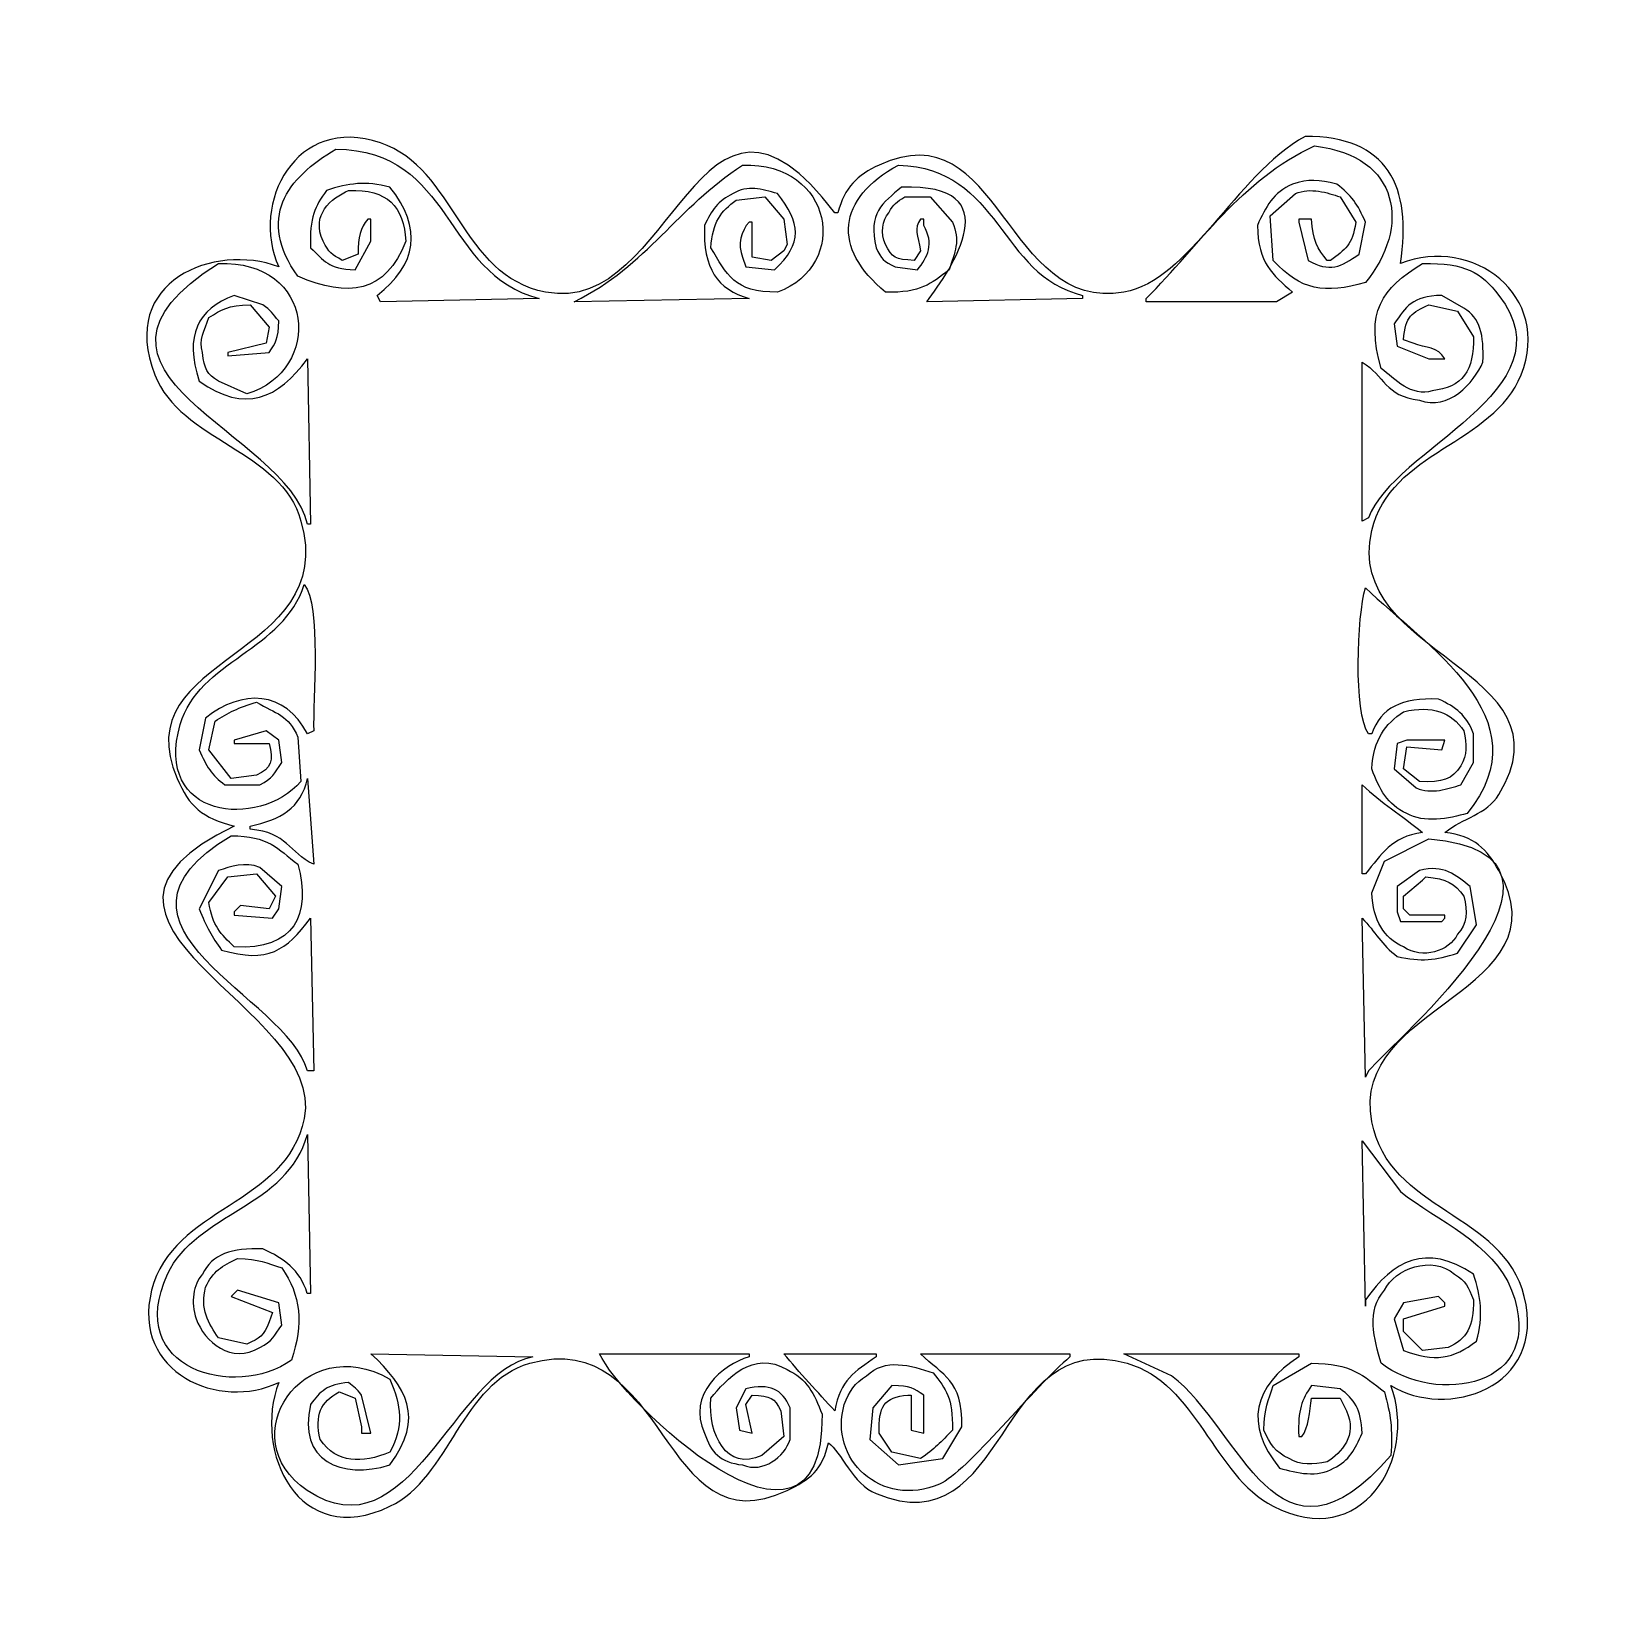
# Model space of a CAD drawing. Header units: centimetres. Extents: x -8.3 to 8, y -7.9 to 8.2.
import ezdxf

# ---------------------------------------------------------------- set-up
doc = ezdxf.new("R2010")
doc.units = ezdxf.units.CM
doc.header["$MEASUREMENT"] = 0
doc.layers.add('Camada 1', color=7, linetype='Continuous')

msp = doc.modelspace()

# ---------------------------------------------------------------- linework, layer by layer
at = {"layer": 'Camada 1'}
msp.add_open_spline([(4.80041, 7.09114), (5.64594, 7.09791), (5.90563, 6.57367), (5.77897, 5.78643), (5.77897, 5.78643), (6.52322, 6.08218), (7.34295, 5.45295), (7.01852, 4.64481), (7.01852, 4.64481), (6.73155, 3.93001), (5.6765, 3.86455), (5.48544, 3.04659), (5.48544, 3.04659), (5.18273, 1.75069), (7.5756, 1.62766), (6.79018, 0.33929), (6.79018, 0.33929), (6.6613, 0.12794), (6.42291, 0.09937), (6.23567, -0.05208), (6.23567, -0.05208), (6.54185, -0.08904), (6.668, -0.22398), (6.79018, -0.4435), (6.79018, -0.4435), (7.49019, -1.70138), (5.25142, -1.80306), (5.48544, -3.0203), (5.48544, -3.0203), (5.66271, -3.94251), (6.83775, -3.95462), (7.05116, -4.81425), (7.05116, -4.81425), (7.28598, -5.7599), (6.24947, -6.08012), (5.68112, -5.72759), (5.68112, -5.72759), (5.96346, -6.48631), (5.37616, -7.43413), (4.47425, -6.96708), (4.47425, -6.96708), (3.85227, -6.645), (3.69518, -5.70682), (2.97372, -5.4993), (2.97372, -5.4993), (1.62149, -5.11026), (1.76074, -7.39605), (0.39676, -6.83656), (0.39676, -6.83656), (0.15707, -6.73829), (0.03664, -6.40825), (-0.09248, -6.31472), (-0.09248, -6.31472), (-0.15384, -6.59518), (-0.28473, -6.69342), (-0.51655, -6.80399), (-0.51655, -6.80399), (-1.81666, -7.42386), (-1.74467, -5.09957), (-3.15871, -5.49928), (-3.15871, -5.49928), (-3.85573, -5.69621), (-3.97551, -6.67128), (-4.59397, -6.96706), (-4.59397, -6.96706), (-5.53483, -7.41698), (-6.00153, -6.40347), (-5.73567, -5.69494), (-5.73567, -5.69494), (-6.33691, -5.99138), (-7.25467, -5.59792), (-7.04041, -4.74905), (-7.04041, -4.74905), (-6.82427, -3.89275), (-5.65907, -3.88405), (-5.47463, -2.98772), (-5.47463, -2.98772), (-5.23791, -1.83705), (-8.27188, -0.98125), (-6.19229, 0.01313), (-6.19229, 0.01313), (-6.51932, 0.09457), (-6.65571, 0.21495), (-6.77943, 0.50237), (-6.77943, 0.50237), (-7.32796, 1.77621), (-5.11179, 1.72906), (-5.50731, 3.14445), (-5.50731, 3.14445), (-5.71133, 3.87473), (-6.74037, 3.96341), (-7.00776, 4.6448), (-7.00776, 4.6448), (-7.38574, 5.60799), (-6.39705, 6.00058), (-5.73564, 5.75385), (-5.73564, 5.75385), (-6.03276, 6.40478), (-5.55771, 7.32106), (-4.69186, 7.02592), (-4.69186, 7.02592), (-3.91473, 6.76097), (-3.87342, 5.66527), (-2.99564, 5.4929), (-2.99564, 5.4929), (-1.6751, 5.23345), (-1.43539, 8.16591), (-0.02731, 6.30837), (-0.02731, 6.30837), (-0.02731, 6.30837), (0.00526, 6.30837), (0.00526, 6.30837), (0.00526, 6.30837), (0.07082, 6.57052), (0.20513, 6.69403), (0.42939, 6.79764), (0.42939, 6.79764), (1.67558, 7.37306), (1.72331, 5.27785), (2.94105, 5.4929), (2.94105, 5.4929), (3.61892, 5.61259), (4.07453, 6.68545), (4.80041, 7.09114)], degree=3, knots=[0, 0, 0, 0, 0.03125, 0.03125, 0.03125, 0.03125, 0.0625, 0.0625, 0.0625, 0.0625, 0.09375, 0.09375, 0.09375, 0.09375, 0.125, 0.125, 0.125, 0.125, 0.15625, 0.15625, 0.15625, 0.15625, 0.1875, 0.1875, 0.1875, 0.1875, 0.21875, 0.21875, 0.21875, 0.21875, 0.25, 0.25, 0.25, 0.25, 0.28125, 0.28125, 0.28125, 0.28125, 0.3125, 0.3125, 0.3125, 0.3125, 0.34375, 0.34375, 0.34375, 0.34375, 0.375, 0.375, 0.375, 0.375, 0.40625, 0.40625, 0.40625, 0.40625, 0.4375, 0.4375, 0.4375, 0.4375, 0.46875, 0.46875, 0.46875, 0.46875, 0.5, 0.5, 0.5, 0.5, 0.53125, 0.53125, 0.53125, 0.53125, 0.5625, 0.5625, 0.5625, 0.5625, 0.59375, 0.59375, 0.59375, 0.59375, 0.625, 0.625, 0.625, 0.625, 0.65625, 0.65625, 0.65625, 0.65625, 0.6875, 0.6875, 0.6875, 0.6875, 0.71875, 0.71875, 0.71875, 0.71875, 0.75, 0.75, 0.75, 0.75, 0.78125, 0.78125, 0.78125, 0.78125, 0.8125, 0.8125, 0.8125, 0.8125, 0.84375, 0.84375, 0.84375, 0.84375, 0.875, 0.875, 0.875, 0.875, 0.90625, 0.90625, 0.90625, 0.90625, 0.9375, 0.9375, 0.9375, 0.9375, 1, 1, 1, 1], dxfattribs=at)
at = {"layer": 'Camada 1', "color": 7}
for points, knots in [([(-5.14853, 6.96072), (-5.65634, 6.66611), (-5.96138, 6.24598), (-5.53998, 5.65593), (-5.53998, 5.65593), (-5.02555, 5.43146), (-4.63407, 5.48504), (-4.43093, 6.01476), (-4.43093, 6.01476), (-4.45215, 6.37491), (-4.61778, 6.5502), (-5.01807, 6.53668), (-5.01807, 6.53668), (-5.19743, 6.45921), (-5.40881, 6.28834), (-5.27903, 6.01476), (-5.27903, 6.01476), (-5.22304, 5.89578), (-5.19121, 5.88197), (-5.08326, 5.81907), (-5.08326, 5.81907), (-5.08326, 5.81907), (-4.92017, 5.88429), (-4.92017, 5.88429), (-4.92017, 5.88429), (-4.91948, 6.05865), (-4.89996, 6.15364), (-4.82235, 6.24309), (-4.82235, 6.24309), (-4.82235, 6.24309), (-4.78973, 6.24309), (-4.78973, 6.24309), (-4.78973, 6.24309), (-4.78973, 6.24309), (-4.78973, 6.01475), (-4.78973, 6.01475), (-4.78973, 6.01475), (-4.78973, 6.01475), (-4.95282, 5.7212), (-4.95282, 5.7212), (-4.95282, 5.7212), (-5.23581, 5.73163), (-5.26582, 5.81741), (-5.40951, 5.94951), (-5.40951, 5.94951), (-5.41993, 6.26587), (-5.36273, 6.36972), (-5.24637, 6.53665), (-5.24637, 6.53665), (-5.01523, 6.61182), (-4.84828, 6.6369), (-4.59401, 6.56925), (-4.59401, 6.56925), (-4.25428, 6.14351), (-4.31898, 5.78042), (-4.72448, 5.46022), (-4.72448, 5.46022), (-4.72448, 5.46022), (-4.69186, 5.395), (-4.69186, 5.395), (-4.69186, 5.395), (-4.69186, 5.395), (-3.06089, 5.42762), (-3.06089, 5.42762), (-3.06089, 5.42762), (-4.05604, 5.68498), (-3.9356, 6.94726), (-5.14853, 6.96072)], [0, 0, 0, 0, 0.05555556, 0.05555556, 0.05555556, 0.05555556, 0.11111111, 0.11111111, 0.11111111, 0.11111111, 0.16666667, 0.16666667, 0.16666667, 0.16666667, 0.22222222, 0.22222222, 0.22222222, 0.22222222, 0.27777778, 0.27777778, 0.27777778, 0.27777778, 0.33333333, 0.33333333, 0.33333333, 0.33333333, 0.38888889, 0.38888889, 0.38888889, 0.38888889, 0.44444444, 0.44444444, 0.44444444, 0.44444444, 0.5, 0.5, 0.5, 0.5, 0.55555556, 0.55555556, 0.55555556, 0.55555556, 0.61111111, 0.61111111, 0.61111111, 0.61111111, 0.66666667, 0.66666667, 0.66666667, 0.66666667, 0.72222222, 0.72222222, 0.72222222, 0.72222222, 0.77777778, 0.77777778, 0.77777778, 0.77777778, 0.83333333, 0.83333333, 0.83333333, 0.83333333, 0.88888889, 0.88888889, 0.88888889, 0.88888889, 1, 1, 1, 1]), ([(4.89823, 6.99327), (4.14292, 6.64915), (3.71906, 5.97716), (3.16942, 5.42765), (3.16942, 5.42765), (3.16942, 5.42765), (3.16942, 5.39503), (3.16942, 5.39503), (3.16942, 5.39503), (3.16942, 5.39503), (4.50681, 5.39503), (4.50681, 5.39503), (4.50681, 5.39503), (4.50681, 5.39503), (4.6699, 5.49287), (4.6699, 5.49287), (4.6699, 5.49287), (4.46665, 5.67781), (4.31771, 5.78428), (4.31112, 6.17785), (4.31112, 6.17785), (4.3978, 6.36988), (4.4745, 6.51548), (4.6699, 6.60184), (4.6699, 6.60184), (4.84214, 6.65859), (4.93559, 6.64608), (5.12657, 6.60184), (5.12657, 6.60184), (5.27413, 6.4937), (5.34287, 6.39343), (5.42018, 6.21047), (5.42018, 6.21047), (5.42018, 6.21047), (5.35493, 5.88429), (5.35493, 5.88429), (5.35493, 5.88429), (5.16882, 5.74859), (5.05108, 5.69495), (4.83301, 5.81907), (4.83301, 5.81907), (4.83301, 5.81907), (4.73514, 6.21047), (4.73514, 6.21047), (4.73514, 6.21047), (4.73514, 6.21047), (4.73514, 6.24307), (4.73514, 6.24307), (4.73514, 6.24307), (4.73514, 6.24307), (4.86566, 6.24307), (4.86566, 6.24307), (4.86566, 6.24307), (4.8796, 6.02741), (4.92509, 5.93404), (5.02875, 5.81908), (5.02875, 5.81908), (5.02875, 5.81908), (5.06132, 5.81907), (5.06132, 5.81907), (5.06132, 5.81907), (5.21703, 5.93239), (5.28267, 5.97287), (5.32233, 6.21047), (5.32233, 6.21047), (5.32233, 6.21047), (5.15919, 6.47143), (5.15919, 6.47143), (5.15919, 6.47143), (5.03092, 6.51212), (4.85473, 6.57205), (4.70255, 6.504), (4.70255, 6.504), (4.70255, 6.504), (4.44159, 6.27566), (4.44159, 6.27566), (4.44159, 6.27566), (4.44159, 6.27566), (4.47421, 5.81904), (4.47421, 5.81904), (4.47421, 5.81904), (4.75266, 5.5108), (5.0029, 5.47185), (5.42015, 5.5907), (5.42015, 5.5907), (5.88351, 6.15515), (5.78519, 6.89085), (4.89823, 6.99327)], [0, 0, 0, 0, 0.04347826, 0.04347826, 0.04347826, 0.04347826, 0.08695652, 0.08695652, 0.08695652, 0.08695652, 0.13043478, 0.13043478, 0.13043478, 0.13043478, 0.17391304, 0.17391304, 0.17391304, 0.17391304, 0.2173913, 0.2173913, 0.2173913, 0.2173913, 0.26086957, 0.26086957, 0.26086957, 0.26086957, 0.30434783, 0.30434783, 0.30434783, 0.30434783, 0.34782609, 0.34782609, 0.34782609, 0.34782609, 0.39130435, 0.39130435, 0.39130435, 0.39130435, 0.43478261, 0.43478261, 0.43478261, 0.43478261, 0.47826087, 0.47826087, 0.47826087, 0.47826087, 0.52173913, 0.52173913, 0.52173913, 0.52173913, 0.56521739, 0.56521739, 0.56521739, 0.56521739, 0.60869565, 0.60869565, 0.60869565, 0.60869565, 0.65217391, 0.65217391, 0.65217391, 0.65217391, 0.69565217, 0.69565217, 0.69565217, 0.69565217, 0.73913043, 0.73913043, 0.73913043, 0.73913043, 0.7826087, 0.7826087, 0.7826087, 0.7826087, 0.82608696, 0.82608696, 0.82608696, 0.82608696, 0.86956522, 0.86956522, 0.86956522, 0.86956522, 0.91304348, 0.91304348, 0.91304348, 0.91304348, 1, 1, 1, 1]), ([(-0.97322, 6.79764), (-1.65148, 6.35788), (-1.94249, 5.77291), (-2.70209, 5.39503), (-2.70209, 5.39503), (-2.70209, 5.39503), (-0.90803, 5.42765), (-0.90803, 5.42765), (-0.90803, 5.42765), (-1.23246, 5.52309), (-1.38251, 5.7334), (-1.36467, 6.17785), (-1.36467, 6.17785), (-1.29064, 6.33258), (-1.22941, 6.43124), (-1.07111, 6.50403), (-1.07111, 6.50403), (-0.92011, 6.5938), (-0.78049, 6.55197), (-0.61449, 6.50403), (-0.61449, 6.50403), (-0.37978, 6.20629), (-0.35091, 5.99479), (-0.64703, 5.72121), (-0.64703, 5.72121), (-0.64703, 5.72121), (-0.94064, 5.75383), (-0.94064, 5.75383), (-0.94064, 5.75383), (-0.94064, 5.75383), (-0.97321, 5.85167), (-0.97321, 5.85167), (-0.97321, 5.85167), (-1.02872, 5.98137), (-0.98692, 6.12364), (-0.90802, 6.21047), (-0.90802, 6.21047), (-0.90802, 6.21047), (-0.8754, 6.21047), (-0.8754, 6.21047), (-0.8754, 6.21047), (-0.8754, 6.21047), (-0.8754, 5.85167), (-0.8754, 5.85167), (-0.8754, 5.85167), (-0.8754, 5.85167), (-0.67969, 5.81907), (-0.67969, 5.81907), (-0.67969, 5.81907), (-0.67969, 5.81907), (-0.54922, 5.91691), (-0.54922, 5.91691), (-0.54922, 5.91691), (-0.54922, 5.91691), (-0.51662, 5.98216), (-0.51662, 5.98216), (-0.51662, 5.98216), (-0.51662, 5.98216), (-0.54922, 6.24307), (-0.54922, 6.24307), (-0.54922, 6.24307), (-0.54922, 6.24307), (-0.74491, 6.47143), (-0.74491, 6.47143), (-0.74491, 6.47143), (-0.74491, 6.47143), (-1.03847, 6.43875), (-1.03847, 6.43875), (-1.03847, 6.43875), (-1.19688, 6.32487), (-1.28236, 6.20991), (-1.29946, 5.94951), (-1.29946, 5.94951), (-1.13412, 5.67413), (-1.06509, 5.49109), (-0.61448, 5.49287), (-0.61448, 5.49287), (0.13158, 5.77055), (-0.0422, 6.82502), (-0.97322, 6.79764)], [0, 0, 0, 0, 0.04761905, 0.04761905, 0.04761905, 0.04761905, 0.0952381, 0.0952381, 0.0952381, 0.0952381, 0.14285714, 0.14285714, 0.14285714, 0.14285714, 0.19047619, 0.19047619, 0.19047619, 0.19047619, 0.23809524, 0.23809524, 0.23809524, 0.23809524, 0.28571429, 0.28571429, 0.28571429, 0.28571429, 0.33333333, 0.33333333, 0.33333333, 0.33333333, 0.38095238, 0.38095238, 0.38095238, 0.38095238, 0.42857143, 0.42857143, 0.42857143, 0.42857143, 0.47619048, 0.47619048, 0.47619048, 0.47619048, 0.52380952, 0.52380952, 0.52380952, 0.52380952, 0.57142857, 0.57142857, 0.57142857, 0.57142857, 0.61904762, 0.61904762, 0.61904762, 0.61904762, 0.66666667, 0.66666667, 0.66666667, 0.66666667, 0.71428571, 0.71428571, 0.71428571, 0.71428571, 0.76190476, 0.76190476, 0.76190476, 0.76190476, 0.80952381, 0.80952381, 0.80952381, 0.80952381, 0.85714286, 0.85714286, 0.85714286, 0.85714286, 0.9047619, 0.9047619, 0.9047619, 0.9047619, 1, 1, 1, 1]), ([(0.62508, 6.79764), (-0.00291, 6.4526), (-0.05982, 5.94732), (0.49464, 5.4929), (0.49464, 5.4929), (0.85648, 5.4842), (0.95642, 5.57852), (1.147, 5.72124), (1.147, 5.72124), (1.20389, 5.89952), (1.26564, 6.0253), (1.17965, 6.21051), (1.17965, 6.21051), (1.17965, 6.21051), (0.95129, 6.47147), (0.95129, 6.47147), (0.95129, 6.47147), (0.95129, 6.47147), (0.69032, 6.47146), (0.69032, 6.47146), (0.69032, 6.47146), (0.60602, 6.41529), (0.57917, 6.40256), (0.52723, 6.30837), (0.52723, 6.30837), (0.46119, 6.23013), (0.43799, 6.09609), (0.49463, 5.98219), (0.49463, 5.98219), (0.5617, 5.84432), (0.59168, 5.82998), (0.78816, 5.8191), (0.78816, 5.8191), (0.78816, 5.8191), (0.85343, 5.91694), (0.85343, 5.91694), (0.85343, 5.91694), (0.82541, 6.08252), (0.77969, 6.14408), (0.85343, 6.24309), (0.85343, 6.24309), (0.85343, 6.24309), (0.88604, 6.24309), (0.88604, 6.24309), (0.88604, 6.24309), (0.88604, 6.24309), (0.88604, 6.17784), (0.88604, 6.17784), (0.88604, 6.17784), (0.99481, 5.99091), (0.92655, 5.85288), (0.82082, 5.7212), (0.82082, 5.7212), (0.82082, 5.7212), (0.59251, 5.75382), (0.59251, 5.75382), (0.59251, 5.75382), (0.47324, 5.80761), (0.45191, 5.83171), (0.39672, 5.94951), (0.39672, 5.94951), (0.3143, 6.30448), (0.46107, 6.40766), (0.65773, 6.56927), (0.65773, 6.56927), (1.78737, 6.61248), (1.16771, 5.73274), (0.91869, 5.39502), (0.91869, 5.39502), (0.91869, 5.39502), (2.51704, 5.42764), (2.51704, 5.42764), (2.51704, 5.42764), (2.51704, 5.42764), (2.51704, 5.46021), (2.51704, 5.46021), (2.51704, 5.46021), (1.65534, 5.66622), (1.68331, 6.76038), (0.62508, 6.79764)], [0, 0, 0, 0, 0.04761905, 0.04761905, 0.04761905, 0.04761905, 0.0952381, 0.0952381, 0.0952381, 0.0952381, 0.14285714, 0.14285714, 0.14285714, 0.14285714, 0.19047619, 0.19047619, 0.19047619, 0.19047619, 0.23809524, 0.23809524, 0.23809524, 0.23809524, 0.28571429, 0.28571429, 0.28571429, 0.28571429, 0.33333333, 0.33333333, 0.33333333, 0.33333333, 0.38095238, 0.38095238, 0.38095238, 0.38095238, 0.42857143, 0.42857143, 0.42857143, 0.42857143, 0.47619048, 0.47619048, 0.47619048, 0.47619048, 0.52380952, 0.52380952, 0.52380952, 0.52380952, 0.57142857, 0.57142857, 0.57142857, 0.57142857, 0.61904762, 0.61904762, 0.61904762, 0.61904762, 0.66666667, 0.66666667, 0.66666667, 0.66666667, 0.71428571, 0.71428571, 0.71428571, 0.71428571, 0.76190476, 0.76190476, 0.76190476, 0.76190476, 0.80952381, 0.80952381, 0.80952381, 0.80952381, 0.85714286, 0.85714286, 0.85714286, 0.85714286, 0.9047619, 0.9047619, 0.9047619, 0.9047619, 1, 1, 1, 1]), ([(-6.35545, 5.78642), (-8.14888, 4.66562), (-5.64441, 4.05896), (-5.44213, 3.11175), (-5.44213, 3.11175), (-5.44213, 3.11175), (-5.40951, 3.11175), (-5.40951, 3.11175), (-5.40951, 3.11175), (-5.40951, 3.11175), (-5.44213, 4.80786), (-5.44213, 4.80786), (-5.44213, 4.80786), (-5.74111, 4.40069), (-6.08202, 4.24438), (-6.55118, 4.57958), (-6.55118, 4.57958), (-6.70564, 5.05199), (-6.5701, 5.31547), (-6.19238, 5.46022), (-6.19238, 5.46022), (-6.19238, 5.46022), (-5.89882, 5.3624), (-5.89882, 5.3624), (-5.89882, 5.3624), (-5.81823, 5.31139), (-5.7969, 5.26437), (-5.73573, 5.19931), (-5.73573, 5.19931), (-5.7398, 5.00397), (-5.76621, 4.98055), (-5.83355, 4.87313), (-5.83355, 4.87313), (-5.83355, 4.87313), (-6.25762, 4.84051), (-6.25762, 4.84051), (-6.25762, 4.84051), (-6.25762, 4.84051), (-6.25762, 4.87313), (-6.25762, 4.87313), (-6.25762, 4.87313), (-6.25762, 4.87313), (-5.86614, 4.97095), (-5.86614, 4.97095), (-5.86614, 4.97095), (-5.86614, 4.97095), (-5.83357, 5.13404), (-5.83357, 5.13404), (-5.83357, 5.13404), (-5.83357, 5.13404), (-6.02928, 5.3624), (-6.02928, 5.3624), (-6.02928, 5.3624), (-6.25886, 5.3602), (-6.32143, 5.31356), (-6.45333, 5.23191), (-6.45333, 5.23191), (-6.49696, 5.10009), (-6.56107, 5.00175), (-6.51858, 4.87311), (-6.51858, 4.87311), (-6.49845, 4.69761), (-6.4713, 4.65385), (-6.35544, 4.57955), (-6.35544, 4.57955), (-6.35544, 4.57955), (-6.06188, 4.44908), (-6.06188, 4.44908), (-6.06188, 4.44908), (-5.27013, 4.69213), (-5.36284, 5.8291), (-6.35545, 5.78642)], [0, 0, 0, 0, 0.05263158, 0.05263158, 0.05263158, 0.05263158, 0.10526316, 0.10526316, 0.10526316, 0.10526316, 0.15789474, 0.15789474, 0.15789474, 0.15789474, 0.21052632, 0.21052632, 0.21052632, 0.21052632, 0.26315789, 0.26315789, 0.26315789, 0.26315789, 0.31578947, 0.31578947, 0.31578947, 0.31578947, 0.36842105, 0.36842105, 0.36842105, 0.36842105, 0.42105263, 0.42105263, 0.42105263, 0.42105263, 0.47368421, 0.47368421, 0.47368421, 0.47368421, 0.52631579, 0.52631579, 0.52631579, 0.52631579, 0.57894737, 0.57894737, 0.57894737, 0.57894737, 0.63157895, 0.63157895, 0.63157895, 0.63157895, 0.68421053, 0.68421053, 0.68421053, 0.68421053, 0.73684211, 0.73684211, 0.73684211, 0.73684211, 0.78947368, 0.78947368, 0.78947368, 0.78947368, 0.84210526, 0.84210526, 0.84210526, 0.84210526, 0.89473684, 0.89473684, 0.89473684, 0.89473684, 1, 1, 1, 1]), ([(6.00731, 5.78642), (5.58726, 5.53594), (5.41258, 5.28458), (5.58326, 4.71004), (5.58326, 4.71004), (5.71717, 4.60275), (5.8979, 4.41241), (6.10523, 4.4817), (6.10523, 4.4817), (6.41556, 4.51123), (6.53838, 4.68871), (6.52922, 5.03621), (6.52922, 5.03621), (6.52922, 5.03621), (6.36613, 5.29712), (6.36613, 5.29712), (6.36613, 5.29712), (6.36613, 5.29712), (6.07257, 5.36239), (6.07257, 5.36239), (6.07257, 5.36239), (5.89869, 5.28177), (5.82804, 5.25158), (5.81161, 5.00356), (5.81161, 5.00356), (5.81161, 5.00356), (5.90943, 4.97094), (5.90943, 4.97094), (5.90943, 4.97094), (6.04622, 4.91321), (6.16179, 4.93916), (6.23566, 4.80785), (6.23566, 4.80785), (6.23566, 4.80785), (6.07258, 4.80786), (6.07258, 4.80786), (6.07258, 4.80786), (6.07258, 4.80786), (5.74635, 4.93841), (5.74635, 4.93841), (5.74635, 4.93841), (5.74635, 4.93841), (5.71378, 5.16669), (5.71378, 5.16669), (5.71378, 5.16669), (5.84149, 5.34809), (5.89502, 5.44953), (6.20305, 5.46025), (6.20305, 5.46025), (6.20305, 5.46025), (6.43139, 5.32978), (6.43139, 5.32978), (6.43139, 5.32978), (6.59768, 5.225), (6.63721, 5.05779), (6.6271, 4.77532), (6.6271, 4.77532), (6.5319, 4.56191), (6.27478, 4.27092), (5.97472, 4.38387), (5.97472, 4.38387), (5.61687, 4.4298), (5.61994, 4.63321), (5.38758, 4.77532), (5.38758, 4.77532), (5.38758, 4.77532), (5.38758, 3.14443), (5.38758, 3.14443), (5.38758, 3.14443), (5.38758, 3.14443), (5.45283, 3.177), (5.45283, 3.177), (5.45283, 3.177), (5.69527, 3.88103), (7.54732, 4.48177), (6.79022, 5.46022), (6.79022, 5.46022), (6.60641, 5.69779), (6.44681, 5.79378), (6.00731, 5.78642)], [0, 0, 0, 0, 0.04761905, 0.04761905, 0.04761905, 0.04761905, 0.0952381, 0.0952381, 0.0952381, 0.0952381, 0.14285714, 0.14285714, 0.14285714, 0.14285714, 0.19047619, 0.19047619, 0.19047619, 0.19047619, 0.23809524, 0.23809524, 0.23809524, 0.23809524, 0.28571429, 0.28571429, 0.28571429, 0.28571429, 0.33333333, 0.33333333, 0.33333333, 0.33333333, 0.38095238, 0.38095238, 0.38095238, 0.38095238, 0.42857143, 0.42857143, 0.42857143, 0.42857143, 0.47619048, 0.47619048, 0.47619048, 0.47619048, 0.52380952, 0.52380952, 0.52380952, 0.52380952, 0.57142857, 0.57142857, 0.57142857, 0.57142857, 0.61904762, 0.61904762, 0.61904762, 0.61904762, 0.66666667, 0.66666667, 0.66666667, 0.66666667, 0.71428571, 0.71428571, 0.71428571, 0.71428571, 0.76190476, 0.76190476, 0.76190476, 0.76190476, 0.80952381, 0.80952381, 0.80952381, 0.80952381, 0.85714286, 0.85714286, 0.85714286, 0.85714286, 0.9047619, 0.9047619, 0.9047619, 0.9047619, 1, 1, 1, 1]), ([(-5.47473, 2.49207), (-5.67994, 1.82122), (-6.55825, 1.71025), (-6.74695, 1.05686), (-6.74695, 1.05686), (-7.0264, 0.08909), (-5.94357, -0.02288), (-5.5074, 0.46978), (-5.5074, 0.46978), (-5.5074, 0.46978), (-5.53998, 0.9264), (-5.53998, 0.9264), (-5.53998, 0.9264), (-5.63348, 1.15434), (-5.76562, 1.16754), (-5.96403, 1.28523), (-5.96403, 1.28523), (-6.1467, 1.22903), (-6.25674, 1.17911), (-6.38808, 1.08952), (-6.38808, 1.08952), (-6.38808, 1.08952), (-6.45333, 0.79596), (-6.45333, 0.79596), (-6.45333, 0.79596), (-6.45333, 0.79596), (-6.22499, 0.50235), (-6.22499, 0.50235), (-6.22499, 0.50235), (-6.22499, 0.50235), (-5.96403, 0.53497), (-5.96403, 0.53497), (-5.96403, 0.53497), (-5.81309, 0.60546), (-5.78499, 0.68695), (-5.83356, 0.8612), (-5.83356, 0.8612), (-5.83356, 0.8612), (-6.19239, 0.86121), (-6.19239, 0.86121), (-6.19239, 0.86121), (-6.19239, 0.86121), (-6.19239, 0.89375), (-6.19239, 0.89375), (-6.19239, 0.89375), (-6.19239, 0.89375), (-5.86616, 0.99159), (-5.86616, 0.99159), (-5.86616, 0.99159), (-5.86616, 0.99159), (-5.73575, 0.89375), (-5.73575, 0.89375), (-5.73575, 0.89375), (-5.73575, 0.89375), (-5.70307, 0.66541), (-5.70307, 0.66541), (-5.70307, 0.66541), (-5.78387, 0.55497), (-5.79776, 0.50102), (-5.93141, 0.43713), (-5.93141, 0.43713), (-5.93141, 0.43713), (-6.29026, 0.43713), (-6.29026, 0.43713), (-6.29026, 0.43713), (-6.42575, 0.5378), (-6.47986, 0.62676), (-6.55119, 0.79593), (-6.55119, 0.79593), (-6.55119, 0.79593), (-6.48592, 1.12211), (-6.48592, 1.12211), (-6.48592, 1.12211), (-6.11582, 1.42276), (-5.66735, 1.40633), (-5.44214, 0.95902), (-5.44214, 0.95902), (-5.44214, 0.95902), (-5.37689, 0.99159), (-5.37689, 0.99159), (-5.37689, 0.99159), (-5.38755, 1.29308), (-5.29619, 2.29543), (-5.47473, 2.49207)], [0, 0, 0, 0, 0.04545455, 0.04545455, 0.04545455, 0.04545455, 0.09090909, 0.09090909, 0.09090909, 0.09090909, 0.13636364, 0.13636364, 0.13636364, 0.13636364, 0.18181818, 0.18181818, 0.18181818, 0.18181818, 0.22727273, 0.22727273, 0.22727273, 0.22727273, 0.27272727, 0.27272727, 0.27272727, 0.27272727, 0.31818182, 0.31818182, 0.31818182, 0.31818182, 0.36363636, 0.36363636, 0.36363636, 0.36363636, 0.40909091, 0.40909091, 0.40909091, 0.40909091, 0.45454545, 0.45454545, 0.45454545, 0.45454545, 0.5, 0.5, 0.5, 0.5, 0.54545455, 0.54545455, 0.54545455, 0.54545455, 0.59090909, 0.59090909, 0.59090909, 0.59090909, 0.63636364, 0.63636364, 0.63636364, 0.63636364, 0.68181818, 0.68181818, 0.68181818, 0.68181818, 0.72727273, 0.72727273, 0.72727273, 0.72727273, 0.77272727, 0.77272727, 0.77272727, 0.77272727, 0.81818182, 0.81818182, 0.81818182, 0.81818182, 0.86363636, 0.86363636, 0.86363636, 0.86363636, 0.90909091, 0.90909091, 0.90909091, 0.90909091, 1, 1, 1, 1]), ([(5.42015, 2.45942), (5.33683, 2.17722), (5.29463, 1.17095), (5.45277, 0.95905), (5.45277, 0.95905), (5.45277, 0.95905), (5.48539, 0.95905), (5.48539, 0.95905), (5.48539, 0.95905), (5.57773, 1.23184), (5.79294, 1.32992), (6.17042, 1.31783), (6.17042, 1.31783), (6.34904, 1.2324), (6.45874, 1.15583), (6.5292, 0.95905), (6.5292, 0.95905), (6.5292, 0.95905), (6.5292, 0.66544), (6.5292, 0.66544), (6.5292, 0.66544), (6.5292, 0.66544), (6.39873, 0.43716), (6.39873, 0.43716), (6.39873, 0.43716), (6.27043, 0.39641), (6.09425, 0.33646), (5.94209, 0.40454), (5.94209, 0.40454), (5.94209, 0.40454), (5.71373, 0.60023), (5.71373, 0.60023), (5.71373, 0.60023), (5.71373, 0.60023), (5.7463, 0.86122), (5.7463, 0.86122), (5.7463, 0.86122), (5.7463, 0.86122), (5.84417, 0.89376), (5.84417, 0.89376), (5.84417, 0.89376), (5.84417, 0.89376), (6.23562, 0.89375), (6.23562, 0.89375), (6.23562, 0.89375), (6.23562, 0.89375), (6.203, 0.79593), (6.203, 0.79593), (6.203, 0.79593), (6.203, 0.79593), (5.84417, 0.8285), (5.84417, 0.8285), (5.84417, 0.8285), (5.84417, 0.8285), (5.81157, 0.60019), (5.81157, 0.60019), (5.81157, 0.60019), (5.81157, 0.60019), (5.97466, 0.46972), (5.97466, 0.46972), (5.97466, 0.46972), (6.21654, 0.46247), (6.30848, 0.49179), (6.39871, 0.63281), (6.39871, 0.63281), (6.46589, 0.74528), (6.4612, 0.84821), (6.43131, 0.99159), (6.43131, 0.99159), (6.2974, 1.18042), (6.11193, 1.25578), (5.81155, 1.18728), (5.81155, 1.18728), (5.62097, 1.05692), (5.50331, 0.90709), (5.48537, 0.6002), (5.48537, 0.6002), (5.5653, 0.38845), (5.64327, 0.23481), (5.84417, 0.14358), (5.84417, 0.14358), (6.01837, 0.03886), (6.28023, 0.09072), (6.46396, 0.14358), (6.46396, 0.14358), (7.26604, 1.12372), (6.0244, 1.87181), (5.42015, 2.45942)], [0, 0, 0, 0, 0.04347826, 0.04347826, 0.04347826, 0.04347826, 0.08695652, 0.08695652, 0.08695652, 0.08695652, 0.13043478, 0.13043478, 0.13043478, 0.13043478, 0.17391304, 0.17391304, 0.17391304, 0.17391304, 0.2173913, 0.2173913, 0.2173913, 0.2173913, 0.26086957, 0.26086957, 0.26086957, 0.26086957, 0.30434783, 0.30434783, 0.30434783, 0.30434783, 0.34782609, 0.34782609, 0.34782609, 0.34782609, 0.39130435, 0.39130435, 0.39130435, 0.39130435, 0.43478261, 0.43478261, 0.43478261, 0.43478261, 0.47826087, 0.47826087, 0.47826087, 0.47826087, 0.52173913, 0.52173913, 0.52173913, 0.52173913, 0.56521739, 0.56521739, 0.56521739, 0.56521739, 0.60869565, 0.60869565, 0.60869565, 0.60869565, 0.65217391, 0.65217391, 0.65217391, 0.65217391, 0.69565217, 0.69565217, 0.69565217, 0.69565217, 0.73913043, 0.73913043, 0.73913043, 0.73913043, 0.7826087, 0.7826087, 0.7826087, 0.7826087, 0.82608696, 0.82608696, 0.82608696, 0.82608696, 0.86956522, 0.86956522, 0.86956522, 0.86956522, 0.91304348, 0.91304348, 0.91304348, 0.91304348, 1, 1, 1, 1]), ([(-5.44214, 0.50235), (-5.50511, 0.19403), (-5.72453, 0.07738), (-6.02928, 0.01311), (-6.02928, 0.01311), (-6.02928, 0.01311), (-6.02928, -0.01946), (-6.02928, -0.01946), (-6.02928, -0.01946), (-5.64119, -0.05036), (-5.6368, -0.25888), (-5.37687, -0.37829), (-5.37687, -0.37829), (-5.37687, -0.37829), (-5.44214, 0.50235), (-5.44214, 0.50235)], [0, 0, 0, 0, 0.2, 0.2, 0.2, 0.2, 0.4, 0.4, 0.4, 0.4, 0.6, 0.6, 0.6, 0.6, 1, 1, 1, 1]), ([(5.38755, 0.43716), (5.38755, 0.43716), (5.38755, -0.47618), (5.38755, -0.47618), (5.38755, -0.47618), (5.38755, -0.47618), (5.42015, -0.47618), (5.42015, -0.47618), (5.42015, -0.47618), (5.58843, -0.27732), (5.67878, -0.09851), (6.00729, -0.05213), (6.00729, -0.05213), (5.78456, 0.12984), (5.58803, 0.24621), (5.38755, 0.43716)], [0, 0, 0, 0, 0.2, 0.2, 0.2, 0.2, 0.4, 0.4, 0.4, 0.4, 0.6, 0.6, 0.6, 0.6, 1, 1, 1, 1]), ([(-6.22498, -0.08473), (-7.77943, -1.0227), (-5.63927, -1.73269), (-5.44213, -2.49847), (-5.44213, -2.49847), (-5.44213, -2.49847), (-5.37689, -2.49847), (-5.37689, -2.49847), (-5.37689, -2.49847), (-5.37689, -2.49847), (-5.40951, -0.9328), (-5.40951, -0.9328), (-5.40951, -0.9328), (-5.66282, -1.26287), (-5.84173, -1.39841), (-6.32285, -1.25898), (-6.32285, -1.25898), (-6.42059, -1.12084), (-6.48245, -1.02062), (-6.55119, -0.83493), (-6.55119, -0.83493), (-6.55119, -0.83493), (-6.35548, -0.44353), (-6.35548, -0.44353), (-6.35548, -0.44353), (-6.23001, -0.40374), (-6.07788, -0.34656), (-5.93143, -0.41093), (-5.93143, -0.41093), (-5.93143, -0.41093), (-5.70309, -0.60662), (-5.70309, -0.60662), (-5.70309, -0.60662), (-5.70309, -0.60662), (-5.73577, -0.83493), (-5.73577, -0.83493), (-5.73577, -0.83493), (-5.73577, -0.83493), (-5.80096, -0.9328), (-5.80096, -0.9328), (-5.80096, -0.9328), (-5.80096, -0.9328), (-6.19238, -0.90018), (-6.19238, -0.90018), (-6.19238, -0.90018), (-6.19238, -0.90018), (-6.19238, -0.86761), (-6.19238, -0.86761), (-6.19238, -0.86761), (-6.19238, -0.86761), (-6.12716, -0.80236), (-6.12716, -0.80236), (-6.12716, -0.80236), (-6.12716, -0.80236), (-5.83355, -0.83493), (-5.83355, -0.83493), (-5.83355, -0.83493), (-5.83355, -0.83493), (-5.7683, -0.70452), (-5.7683, -0.70452), (-5.7683, -0.70452), (-5.7683, -0.70452), (-5.96401, -0.47616), (-5.96401, -0.47616), (-5.96401, -0.47616), (-5.96401, -0.47616), (-6.25762, -0.50873), (-6.25762, -0.50873), (-6.25762, -0.50873), (-6.25762, -0.50873), (-6.45333, -0.76969), (-6.45333, -0.76969), (-6.45333, -0.76969), (-6.41586, -1.00914), (-6.32985, -1.0955), (-6.19237, -1.22633), (-6.19237, -1.22633), (-5.57454, -1.25946), (-5.3983, -0.89536), (-5.53996, -0.37826), (-5.53996, -0.37826), (-5.74958, -0.21504), (-5.83512, -0.08913), (-6.22498, -0.08473)], [0, 0, 0, 0, 0.04545455, 0.04545455, 0.04545455, 0.04545455, 0.09090909, 0.09090909, 0.09090909, 0.09090909, 0.13636364, 0.13636364, 0.13636364, 0.13636364, 0.18181818, 0.18181818, 0.18181818, 0.18181818, 0.22727273, 0.22727273, 0.22727273, 0.22727273, 0.27272727, 0.27272727, 0.27272727, 0.27272727, 0.31818182, 0.31818182, 0.31818182, 0.31818182, 0.36363636, 0.36363636, 0.36363636, 0.36363636, 0.40909091, 0.40909091, 0.40909091, 0.40909091, 0.45454545, 0.45454545, 0.45454545, 0.45454545, 0.5, 0.5, 0.5, 0.5, 0.54545455, 0.54545455, 0.54545455, 0.54545455, 0.59090909, 0.59090909, 0.59090909, 0.59090909, 0.63636364, 0.63636364, 0.63636364, 0.63636364, 0.68181818, 0.68181818, 0.68181818, 0.68181818, 0.72727273, 0.72727273, 0.72727273, 0.72727273, 0.77272727, 0.77272727, 0.77272727, 0.77272727, 0.81818182, 0.81818182, 0.81818182, 0.81818182, 0.86363636, 0.86363636, 0.86363636, 0.86363636, 0.90909091, 0.90909091, 0.90909091, 0.90909091, 1, 1, 1, 1]), ([(6.07258, -0.11738), (6.07258, -0.11738), (5.61588, -0.34566), (5.61588, -0.34566), (5.61588, -0.34566), (5.61588, -0.34566), (5.48541, -0.67184), (5.48541, -0.67184), (5.48541, -0.67184), (5.50414, -0.95542), (5.60191, -1.1329), (5.81159, -1.22635), (5.81159, -1.22635), (6.01066, -1.35563), (6.27699, -1.27408), (6.3661, -1.09588), (6.3661, -1.09588), (6.46627, -0.98743), (6.4682, -0.87292), (6.43135, -0.70451), (6.43135, -0.70451), (6.33322, -0.57547), (6.25987, -0.52343), (6.03993, -0.50874), (6.03993, -0.50874), (6.03993, -0.50874), (6.00731, -0.54136), (6.00731, -0.54136), (6.00731, -0.54136), (6.00731, -0.54136), (5.81162, -0.7045), (5.81162, -0.7045), (5.81162, -0.7045), (5.81162, -0.7045), (5.81162, -0.83491), (5.81162, -0.83491), (5.81162, -0.83491), (5.81162, -0.83491), (5.87687, -0.90016), (5.87687, -0.90016), (5.87687, -0.90016), (5.87687, -0.90016), (6.2357, -0.90018), (6.2357, -0.90018), (6.2357, -0.90018), (6.2357, -0.90018), (6.2357, -0.9328), (6.2357, -0.9328), (6.2357, -0.9328), (6.2357, -0.9328), (6.20308, -0.96542), (6.20308, -0.96542), (6.20308, -0.96542), (6.20308, -0.96542), (5.77903, -0.96543), (5.77903, -0.96543), (5.77903, -0.96543), (5.77903, -0.96543), (5.74641, -0.86759), (5.74641, -0.86759), (5.74641, -0.86759), (5.74641, -0.86759), (5.74641, -0.60663), (5.74641, -0.60663), (5.74641, -0.60663), (5.74641, -0.60663), (5.97477, -0.44354), (5.97477, -0.44354), (5.97477, -0.44354), (6.2279, -0.37438), (6.34656, -0.48987), (6.49671, -0.60663), (6.49671, -0.60663), (6.49671, -0.60663), (6.56196, -0.99803), (6.56196, -0.99803), (6.56196, -0.99803), (6.56196, -0.99803), (6.36622, -1.29164), (6.36622, -1.29164), (6.36622, -1.29164), (6.13489, -1.36202), (5.99676, -1.38136), (5.74643, -1.32418), (5.74643, -1.32418), (5.58612, -1.20922), (5.52106, -1.06899), (5.38763, -0.93281), (5.38763, -0.93281), (5.38763, -0.93281), (5.42023, -2.5637), (5.42023, -2.5637), (5.42023, -2.5637), (5.42023, -2.5637), (5.45285, -2.49848), (5.45285, -2.49848), (5.45285, -2.49848), (5.70082, -2.20196), (7.99568, -0.27542), (6.07258, -0.11738)], [0, 0, 0, 0, 0.03846154, 0.03846154, 0.03846154, 0.03846154, 0.07692308, 0.07692308, 0.07692308, 0.07692308, 0.11538462, 0.11538462, 0.11538462, 0.11538462, 0.15384615, 0.15384615, 0.15384615, 0.15384615, 0.19230769, 0.19230769, 0.19230769, 0.19230769, 0.23076923, 0.23076923, 0.23076923, 0.23076923, 0.26923077, 0.26923077, 0.26923077, 0.26923077, 0.30769231, 0.30769231, 0.30769231, 0.30769231, 0.34615385, 0.34615385, 0.34615385, 0.34615385, 0.38461538, 0.38461538, 0.38461538, 0.38461538, 0.42307692, 0.42307692, 0.42307692, 0.42307692, 0.46153846, 0.46153846, 0.46153846, 0.46153846, 0.5, 0.5, 0.5, 0.5, 0.53846154, 0.53846154, 0.53846154, 0.53846154, 0.57692308, 0.57692308, 0.57692308, 0.57692308, 0.61538462, 0.61538462, 0.61538462, 0.61538462, 0.65384615, 0.65384615, 0.65384615, 0.65384615, 0.69230769, 0.69230769, 0.69230769, 0.69230769, 0.73076923, 0.73076923, 0.73076923, 0.73076923, 0.76923077, 0.76923077, 0.76923077, 0.76923077, 0.80769231, 0.80769231, 0.80769231, 0.80769231, 0.84615385, 0.84615385, 0.84615385, 0.84615385, 0.88461538, 0.88461538, 0.88461538, 0.88461538, 0.92307692, 0.92307692, 0.92307692, 0.92307692, 1, 1, 1, 1]), ([(-5.44214, -3.15083), (-5.645, -3.90124), (-6.58056, -3.94805), (-6.87735, -4.58598), (-6.87735, -4.58598), (-7.33164, -5.56229), (-6.17877, -5.87678), (-5.60523, -5.46662), (-5.60523, -5.46662), (-5.48119, -5.09507), (-5.50768, -4.79831), (-5.70305, -4.52071), (-5.70305, -4.52071), (-5.8613, -4.47065), (-5.93014, -4.42858), (-6.15975, -4.42289), (-6.15975, -4.42289), (-6.31453, -4.49697), (-6.41319, -4.55812), (-6.48593, -4.71645), (-6.48593, -4.71645), (-6.54911, -4.94161), (-6.45415, -5.09015), (-6.35546, -5.23834), (-6.35546, -5.23834), (-6.35546, -5.23834), (-6.0619, -5.30356), (-6.0619, -5.30356), (-6.0619, -5.30356), (-5.92765, -5.23662), (-5.89204, -5.22405), (-5.83356, -5.07528), (-5.83356, -5.07528), (-5.83356, -5.07528), (-5.80094, -4.97738), (-5.80094, -4.97738), (-5.80094, -4.97738), (-5.80094, -4.97738), (-6.22499, -4.81429), (-6.22499, -4.81429), (-6.22499, -4.81429), (-6.22499, -4.81429), (-6.15974, -4.7491), (-6.15974, -4.7491), (-6.15974, -4.7491), (-6.15974, -4.7491), (-5.73575, -4.87957), (-5.73575, -4.87957), (-5.73575, -4.87957), (-5.73575, -4.87957), (-5.70307, -5.10791), (-5.70307, -5.10791), (-5.70307, -5.10791), (-5.78387, -5.2184), (-5.79776, -5.2723), (-5.93141, -5.33627), (-5.93141, -5.33627), (-6.21764, -5.51558), (-6.50156, -5.27766), (-6.58382, -5.04266), (-6.58382, -5.04266), (-6.63872, -4.87248), (-6.61729, -4.69156), (-6.51863, -4.58602), (-6.51863, -4.58602), (-6.4187, -4.37843), (-6.21865, -4.31347), (-5.89887, -4.32506), (-5.89887, -4.32506), (-5.6718, -4.42917), (-5.52618, -4.53308), (-5.44217, -4.78176), (-5.44217, -4.78176), (-5.44217, -4.78176), (-5.40954, -4.78175), (-5.40954, -4.78175), (-5.40954, -4.78175), (-5.40954, -4.78175), (-5.44214, -3.15083), (-5.44214, -3.15083)], [0, 0, 0, 0, 0.04761905, 0.04761905, 0.04761905, 0.04761905, 0.0952381, 0.0952381, 0.0952381, 0.0952381, 0.14285714, 0.14285714, 0.14285714, 0.14285714, 0.19047619, 0.19047619, 0.19047619, 0.19047619, 0.23809524, 0.23809524, 0.23809524, 0.23809524, 0.28571429, 0.28571429, 0.28571429, 0.28571429, 0.33333333, 0.33333333, 0.33333333, 0.33333333, 0.38095238, 0.38095238, 0.38095238, 0.38095238, 0.42857143, 0.42857143, 0.42857143, 0.42857143, 0.47619048, 0.47619048, 0.47619048, 0.47619048, 0.52380952, 0.52380952, 0.52380952, 0.52380952, 0.57142857, 0.57142857, 0.57142857, 0.57142857, 0.61904762, 0.61904762, 0.61904762, 0.61904762, 0.66666667, 0.66666667, 0.66666667, 0.66666667, 0.71428571, 0.71428571, 0.71428571, 0.71428571, 0.76190476, 0.76190476, 0.76190476, 0.76190476, 0.80952381, 0.80952381, 0.80952381, 0.80952381, 0.85714286, 0.85714286, 0.85714286, 0.85714286, 0.9047619, 0.9047619, 0.9047619, 0.9047619, 1, 1, 1, 1]), ([(5.38755, -3.21602), (5.38755, -3.21602), (5.42015, -4.91216), (5.42015, -4.91216), (5.42015, -4.91216), (5.42015, -4.91216), (5.42015, -4.84694), (5.42015, -4.84694), (5.42015, -4.84694), (5.70579, -4.4479), (6.03928, -4.25747), (6.5292, -4.58598), (6.5292, -4.58598), (6.6076, -4.8181), (6.63196, -5.00913), (6.56185, -5.27096), (6.56185, -5.27096), (6.32256, -5.4544), (6.13074, -5.49123), (5.8116, -5.36878), (5.8116, -5.36878), (5.8116, -5.36878), (5.71376, -5.04263), (5.71376, -5.04263), (5.71376, -5.04263), (5.71376, -5.04263), (5.8116, -4.87954), (5.8116, -4.87954), (5.8116, -4.87954), (5.8116, -4.87954), (6.17045, -4.81427), (6.17045, -4.81427), (6.17045, -4.81427), (6.17045, -4.81427), (6.23567, -4.87954), (6.23567, -4.87954), (6.23567, -4.87954), (6.23567, -4.87954), (6.23567, -4.91216), (6.23567, -4.91216), (6.23567, -4.91216), (6.23567, -4.91216), (5.81162, -5.04263), (5.81162, -5.04263), (5.81162, -5.04263), (5.81162, -5.04263), (5.81162, -5.1731), (5.81162, -5.1731), (5.81162, -5.1731), (5.81162, -5.1731), (6.00731, -5.36879), (6.00731, -5.36879), (6.00731, -5.36879), (6.00731, -5.36879), (6.26827, -5.33625), (6.26827, -5.33625), (6.26827, -5.33625), (6.45943, -5.25354), (6.53211, -5.12651), (6.5292, -4.84698), (6.5292, -4.84698), (6.47509, -4.71636), (6.45398, -4.65323), (6.33351, -4.58602), (6.33351, -4.58602), (6.10626, -4.38287), (5.71812, -4.53083), (5.61585, -4.74911), (5.61585, -4.74911), (5.42831, -4.95231), (5.50716, -5.25108), (5.58323, -5.49934), (5.58323, -5.49934), (6.12748, -5.93151), (7.3071, -5.7594), (6.92062, -4.74911), (6.92062, -4.74911), (6.73642, -4.26746), (6.15759, -4.03537), (5.77897, -3.73795), (5.77897, -3.73795), (5.77897, -3.73795), (5.38755, -3.21602), (5.38755, -3.21602)], [0, 0, 0, 0, 0.04545455, 0.04545455, 0.04545455, 0.04545455, 0.09090909, 0.09090909, 0.09090909, 0.09090909, 0.13636364, 0.13636364, 0.13636364, 0.13636364, 0.18181818, 0.18181818, 0.18181818, 0.18181818, 0.22727273, 0.22727273, 0.22727273, 0.22727273, 0.27272727, 0.27272727, 0.27272727, 0.27272727, 0.31818182, 0.31818182, 0.31818182, 0.31818182, 0.36363636, 0.36363636, 0.36363636, 0.36363636, 0.40909091, 0.40909091, 0.40909091, 0.40909091, 0.45454545, 0.45454545, 0.45454545, 0.45454545, 0.5, 0.5, 0.5, 0.5, 0.54545455, 0.54545455, 0.54545455, 0.54545455, 0.59090909, 0.59090909, 0.59090909, 0.59090909, 0.63636364, 0.63636364, 0.63636364, 0.63636364, 0.68181818, 0.68181818, 0.68181818, 0.68181818, 0.72727273, 0.72727273, 0.72727273, 0.72727273, 0.77272727, 0.77272727, 0.77272727, 0.77272727, 0.81818182, 0.81818182, 0.81818182, 0.81818182, 0.86363636, 0.86363636, 0.86363636, 0.86363636, 0.90909091, 0.90909091, 0.90909091, 0.90909091, 1, 1, 1, 1]), ([(-4.78973, -5.40143), (-4.42111, -5.74523), (-4.23585, -6.05186), (-4.59402, -6.54303), (-4.59402, -6.54303), (-5.09175, -6.69532), (-5.54655, -6.49837), (-5.40949, -5.92332), (-5.40949, -5.92332), (-5.31011, -5.78412), (-5.24098, -5.71874), (-5.01807, -5.69496), (-5.01807, -5.69496), (-4.96185, -5.74745), (-4.93359, -5.75616), (-4.8876, -5.82548), (-4.8876, -5.82548), (-4.8876, -5.82548), (-4.7897, -6.21688), (-4.7897, -6.21688), (-4.7897, -6.21688), (-4.7897, -6.21688), (-4.8876, -6.21688), (-4.8876, -6.21688), (-4.8876, -6.21688), (-4.8876, -6.21688), (-4.8876, -6.15166), (-4.8876, -6.15166), (-4.8876, -6.15166), (-4.8876, -6.15166), (-4.95282, -5.85805), (-4.95282, -5.85805), (-4.95282, -5.85805), (-4.95282, -5.85805), (-5.11596, -5.7928), (-5.11596, -5.7928), (-5.11596, -5.7928), (-5.30387, -5.8944), (-5.36803, -6.02791), (-5.31165, -6.28204), (-5.31165, -6.28204), (-5.13562, -6.53027), (-4.88485, -6.5285), (-4.59405, -6.41256), (-4.59405, -6.41256), (-4.44953, -6.13184), (-4.47829, -5.94721), (-4.59405, -5.66236), (-4.59405, -5.66236), (-5.4875, -5.15134), (-6.23309, -6.2722), (-5.44217, -6.80398), (-5.44217, -6.80398), (-4.39937, -7.50505), (-3.94286, -5.57848), (-3.12617, -5.43402), (-3.12617, -5.43402), (-3.12617, -5.43402), (-4.78973, -5.40143), (-4.78973, -5.40143)], [0, 0, 0, 0, 0.0625, 0.0625, 0.0625, 0.0625, 0.125, 0.125, 0.125, 0.125, 0.1875, 0.1875, 0.1875, 0.1875, 0.25, 0.25, 0.25, 0.25, 0.3125, 0.3125, 0.3125, 0.3125, 0.375, 0.375, 0.375, 0.375, 0.4375, 0.4375, 0.4375, 0.4375, 0.5, 0.5, 0.5, 0.5, 0.5625, 0.5625, 0.5625, 0.5625, 0.625, 0.625, 0.625, 0.625, 0.6875, 0.6875, 0.6875, 0.6875, 0.75, 0.75, 0.75, 0.75, 0.8125, 0.8125, 0.8125, 0.8125, 0.875, 0.875, 0.875, 0.875, 1, 1, 1, 1]), ([(-2.4411, -5.40143), (-2.24343, -5.86752), (-0.14118, -7.89052), (-0.15777, -6.02116), (-0.15777, -6.02116), (-0.23767, -5.80947), (-0.31567, -5.65582), (-0.5166, -5.56452), (-0.5166, -5.56452), (-0.86638, -5.35209), (-1.14337, -5.66739), (-1.29945, -5.85808), (-1.29945, -5.85808), (-1.32969, -6.22879), (-1.13705, -6.61429), (-0.77756, -6.44516), (-0.77756, -6.44516), (-0.77756, -6.44516), (-0.5492, -6.24947), (-0.5492, -6.24947), (-0.5492, -6.24947), (-0.5492, -6.24947), (-0.58177, -5.98856), (-0.58177, -5.98856), (-0.58177, -5.98856), (-0.64892, -5.85069), (-0.6789, -5.83635), (-0.87538, -5.82547), (-0.87538, -5.82547), (-0.87538, -5.82547), (-0.94063, -5.92331), (-0.94063, -5.92331), (-0.94063, -5.92331), (-0.94063, -5.92331), (-0.87538, -6.21687), (-0.87538, -6.21687), (-0.87538, -6.21687), (-0.87538, -6.21687), (-1.0059, -6.18425), (-1.0059, -6.18425), (-1.0059, -6.18425), (-1.0059, -6.18425), (-1.03847, -5.95589), (-1.03847, -5.95589), (-1.03847, -5.95589), (-1.03847, -5.95589), (-0.94065, -5.76023), (-0.94065, -5.76023), (-0.94065, -5.76023), (-0.69247, -5.70657), (-0.57449, -5.76042), (-0.48395, -5.95589), (-0.48395, -5.95589), (-0.48395, -5.95589), (-0.48395, -6.28207), (-0.48395, -6.28207), (-0.48395, -6.28207), (-0.54843, -6.45966), (-0.75872, -6.62979), (-0.97322, -6.54303), (-0.97322, -6.54303), (-1.20698, -6.5153), (-1.30064, -6.41016), (-1.36464, -6.21688), (-1.36464, -6.21688), (-1.54823, -5.81617), (-1.17832, -5.51386), (-0.908, -5.43406), (-0.908, -5.43406), (-0.908, -5.43406), (-0.908, -5.40144), (-0.908, -5.40144), (-0.908, -5.40144), (-0.908, -5.40144), (-2.4411, -5.40143), (-2.4411, -5.40143)], [0, 0, 0, 0, 0.05, 0.05, 0.05, 0.05, 0.1, 0.1, 0.1, 0.1, 0.15, 0.15, 0.15, 0.15, 0.2, 0.2, 0.2, 0.2, 0.25, 0.25, 0.25, 0.25, 0.3, 0.3, 0.3, 0.3, 0.35, 0.35, 0.35, 0.35, 0.4, 0.4, 0.4, 0.4, 0.45, 0.45, 0.45, 0.45, 0.5, 0.5, 0.5, 0.5, 0.55, 0.55, 0.55, 0.55, 0.6, 0.6, 0.6, 0.6, 0.65, 0.65, 0.65, 0.65, 0.7, 0.7, 0.7, 0.7, 0.75, 0.75, 0.75, 0.75, 0.8, 0.8, 0.8, 0.8, 0.85, 0.85, 0.85, 0.85, 0.9, 0.9, 0.9, 0.9, 1, 1, 1, 1]), ([(-0.5492, -5.40143), (-0.39863, -5.58873), (-0.19617, -5.80217), (-0.02726, -5.98857), (-0.02726, -5.98857), (0.0256, -5.66837), (0.18012, -5.58405), (0.39673, -5.43406), (0.39673, -5.43406), (0.39673, -5.43406), (0.39673, -5.40144), (0.39673, -5.40144), (0.39673, -5.40144), (0.39673, -5.40144), (-0.5492, -5.40143), (-0.5492, -5.40143)], [0, 0, 0, 0, 0.2, 0.2, 0.2, 0.2, 0.4, 0.4, 0.4, 0.4, 0.6, 0.6, 0.6, 0.6, 1, 1, 1, 1]), ([(0.85344, -5.40143), (1.08738, -5.63334), (1.28056, -5.65831), (1.27754, -6.15166), (1.27754, -6.15166), (1.27754, -6.15166), (1.0818, -6.47784), (1.0818, -6.47784), (1.0818, -6.47784), (1.0818, -6.47784), (0.62508, -6.54303), (0.62508, -6.54303), (0.62508, -6.54303), (0.62508, -6.54303), (0.33155, -6.28207), (0.33155, -6.28207), (0.33155, -6.28207), (0.33155, -6.28207), (0.36415, -5.95589), (0.36415, -5.95589), (0.36415, -5.95589), (0.36415, -5.95589), (0.55984, -5.72761), (0.55984, -5.72761), (0.55984, -5.72761), (0.75518, -5.73163), (0.7786, -5.75809), (0.88602, -5.82548), (0.88602, -5.82548), (0.88602, -5.82548), (0.88602, -6.21688), (0.88602, -6.21688), (0.88602, -6.21688), (0.88602, -6.21688), (0.75558, -6.18426), (0.75558, -6.18426), (0.75558, -6.18426), (0.75558, -6.18426), (0.75558, -5.82548), (0.75558, -5.82548), (0.75558, -5.82548), (0.75558, -5.82548), (0.72292, -5.82548), (0.72292, -5.82548), (0.72292, -5.82548), (0.47514, -5.85054), (0.42061, -5.93856), (0.42939, -6.21688), (0.42939, -6.21688), (0.42939, -6.21688), (0.55983, -6.41257), (0.55983, -6.41257), (0.55983, -6.41257), (0.55983, -6.41257), (0.85341, -6.47784), (0.85341, -6.47784), (0.85341, -6.47784), (0.99269, -6.3782), (1.06849, -6.30724), (1.17964, -6.18423), (1.17964, -6.18423), (1.18832, -5.85027), (1.11334, -5.77069), (0.9839, -5.59715), (0.9839, -5.59715), (0.74691, -5.51926), (0.48998, -5.44118), (0.29889, -5.62972), (0.29889, -5.62972), (0.17514, -5.70005), (0.12416, -5.78392), (0.07055, -5.92333), (0.07055, -5.92333), (-0.09304, -6.47694), (0.44605, -6.99558), (1.04916, -6.73875), (1.04916, -6.73875), (1.31824, -6.62413), (2.04413, -5.71611), (2.38655, -5.43404), (2.38655, -5.43404), (2.38655, -5.43404), (2.38655, -5.40142), (2.38655, -5.40142), (2.38655, -5.40142), (2.38655, -5.40142), (0.85344, -5.4014), (0.85344, -5.4014), (0.85344, -5.4014), (0.85344, -5.4014), (0.85344, -5.40143), (0.85344, -5.40143)], [0, 0, 0, 0, 0.04166667, 0.04166667, 0.04166667, 0.04166667, 0.08333333, 0.08333333, 0.08333333, 0.08333333, 0.125, 0.125, 0.125, 0.125, 0.16666667, 0.16666667, 0.16666667, 0.16666667, 0.20833333, 0.20833333, 0.20833333, 0.20833333, 0.25, 0.25, 0.25, 0.25, 0.29166667, 0.29166667, 0.29166667, 0.29166667, 0.33333333, 0.33333333, 0.33333333, 0.33333333, 0.375, 0.375, 0.375, 0.375, 0.41666667, 0.41666667, 0.41666667, 0.41666667, 0.45833333, 0.45833333, 0.45833333, 0.45833333, 0.5, 0.5, 0.5, 0.5, 0.54166667, 0.54166667, 0.54166667, 0.54166667, 0.58333333, 0.58333333, 0.58333333, 0.58333333, 0.625, 0.625, 0.625, 0.625, 0.66666667, 0.66666667, 0.66666667, 0.66666667, 0.70833333, 0.70833333, 0.70833333, 0.70833333, 0.75, 0.75, 0.75, 0.75, 0.79166667, 0.79166667, 0.79166667, 0.79166667, 0.83333333, 0.83333333, 0.83333333, 0.83333333, 0.875, 0.875, 0.875, 0.875, 0.91666667, 0.91666667, 0.91666667, 0.91666667, 1, 1, 1, 1]), ([(2.94108, -5.40143), (2.94108, -5.40143), (3.43032, -5.62974), (3.43032, -5.62974), (3.43032, -5.62974), (4.14972, -6.16687), (4.50958, -7.7998), (5.68108, -6.44516), (5.68108, -6.44516), (5.70198, -6.17618), (5.67777, -6.02244), (5.61586, -5.79283), (5.61586, -5.79283), (5.39356, -5.62254), (5.27992, -5.49972), (4.86563, -5.49933), (4.86563, -5.49933), (4.86563, -5.49933), (4.47421, -5.72761), (4.47421, -5.72761), (4.47421, -5.72761), (4.4241, -5.8858), (4.38206, -5.95465), (4.37634, -6.18425), (4.37634, -6.18425), (4.44532, -6.32834), (4.48985, -6.40891), (4.6373, -6.47786), (4.6373, -6.47786), (4.75306, -6.54739), (4.88008, -6.5426), (5.02872, -6.51043), (5.02872, -6.51043), (5.17088, -6.41727), (5.34545, -6.23844), (5.22443, -5.98857), (5.22443, -5.98857), (5.22443, -5.98857), (5.15916, -5.85805), (5.15916, -5.85805), (5.15916, -5.85805), (5.15916, -5.85805), (4.86561, -5.85805), (4.86561, -5.85805), (4.86561, -5.85805), (4.85376, -5.9918), (4.83254, -6.16825), (4.76774, -6.24947), (4.76774, -6.24947), (4.76774, -6.24947), (4.73512, -6.24947), (4.73512, -6.24947), (4.73512, -6.24947), (4.72557, -5.9711), (4.76668, -5.87374), (4.86564, -5.72758), (4.86564, -5.72758), (4.86564, -5.72758), (5.1592, -5.7602), (5.1592, -5.7602), (5.1592, -5.7602), (5.30768, -5.86879), (5.37431, -5.96663), (5.38756, -6.21684), (5.38756, -6.21684), (5.31348, -6.38091), (5.259, -6.49833), (5.094, -6.57564), (5.094, -6.57564), (4.92898, -6.67496), (4.71559, -6.62665), (4.53943, -6.57564), (4.53943, -6.57564), (4.17005, -6.12233), (4.27445, -5.73553), (4.73512, -5.43404), (4.73512, -5.43404), (4.73512, -5.43404), (4.73512, -5.40142), (4.73512, -5.40142), (4.73512, -5.40142), (4.73512, -5.40142), (2.94108, -5.40143), (2.94108, -5.40143)], [0, 0, 0, 0, 0.04545455, 0.04545455, 0.04545455, 0.04545455, 0.09090909, 0.09090909, 0.09090909, 0.09090909, 0.13636364, 0.13636364, 0.13636364, 0.13636364, 0.18181818, 0.18181818, 0.18181818, 0.18181818, 0.22727273, 0.22727273, 0.22727273, 0.22727273, 0.27272727, 0.27272727, 0.27272727, 0.27272727, 0.31818182, 0.31818182, 0.31818182, 0.31818182, 0.36363636, 0.36363636, 0.36363636, 0.36363636, 0.40909091, 0.40909091, 0.40909091, 0.40909091, 0.45454545, 0.45454545, 0.45454545, 0.45454545, 0.5, 0.5, 0.5, 0.5, 0.54545455, 0.54545455, 0.54545455, 0.54545455, 0.59090909, 0.59090909, 0.59090909, 0.59090909, 0.63636364, 0.63636364, 0.63636364, 0.63636364, 0.68181818, 0.68181818, 0.68181818, 0.68181818, 0.72727273, 0.72727273, 0.72727273, 0.72727273, 0.77272727, 0.77272727, 0.77272727, 0.77272727, 0.81818182, 0.81818182, 0.81818182, 0.81818182, 0.86363636, 0.86363636, 0.86363636, 0.86363636, 0.90909091, 0.90909091, 0.90909091, 0.90909091, 1, 1, 1, 1])]:
    msp.add_open_spline(points, degree=3, knots=knots, dxfattribs=at)

doc.saveas('drawing.dxf')
